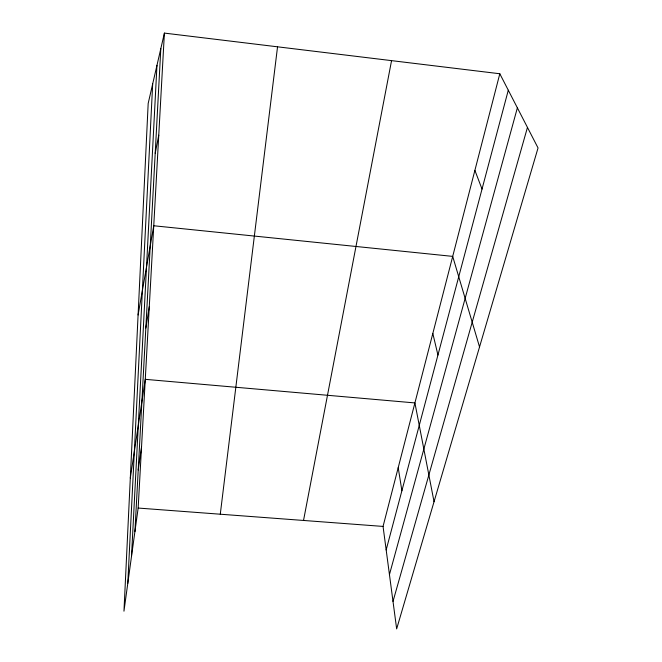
<?xml version="1.0" encoding="UTF-8"?>
<svg xmlns="http://www.w3.org/2000/svg" width="662" height="662" viewBox="0 0 662 662"><rect width="100%" height="100%" fill="white"/><g stroke="black" fill="none" stroke-linecap="round" stroke-linejoin="round"><path stroke-width="0.99" d="M127.774 583.462L152.682 83.884M131.498 556.461L156.968 65.315M134.916 531.652L160.816 48.632M164.399 33.1L148.18 103.421L123.96 611.183L138.159 508.052L164.399 33.1L499.81 73.755L538.041 147.949L396.654 628.9L383.05 526.422L499.81 73.755M220.28 514.208L277.543 46.812M138.217 469.995L141.544 446.883M130.306 478.08L145.276 379.334L414.909 402.926L434.04 501.722M145.83 328.029L149.289 306.647M138.093 314.971L153.758 225.759L452.7 256.384L479.536 346.946M303.527 520.456L391.556 60.631M155.206 153.294L158.756 135.189M386.169 549.915L508.292 90.214M389.446 574.591L517.37 107.84M393.005 601.402L527.457 127.41M138.159 508.052L383.05 526.422M474.886 170.366L482.027 189.067M432.824 333.458L437.938 355.039M398.21 467.662L401.892 490.749"/></g></svg>
